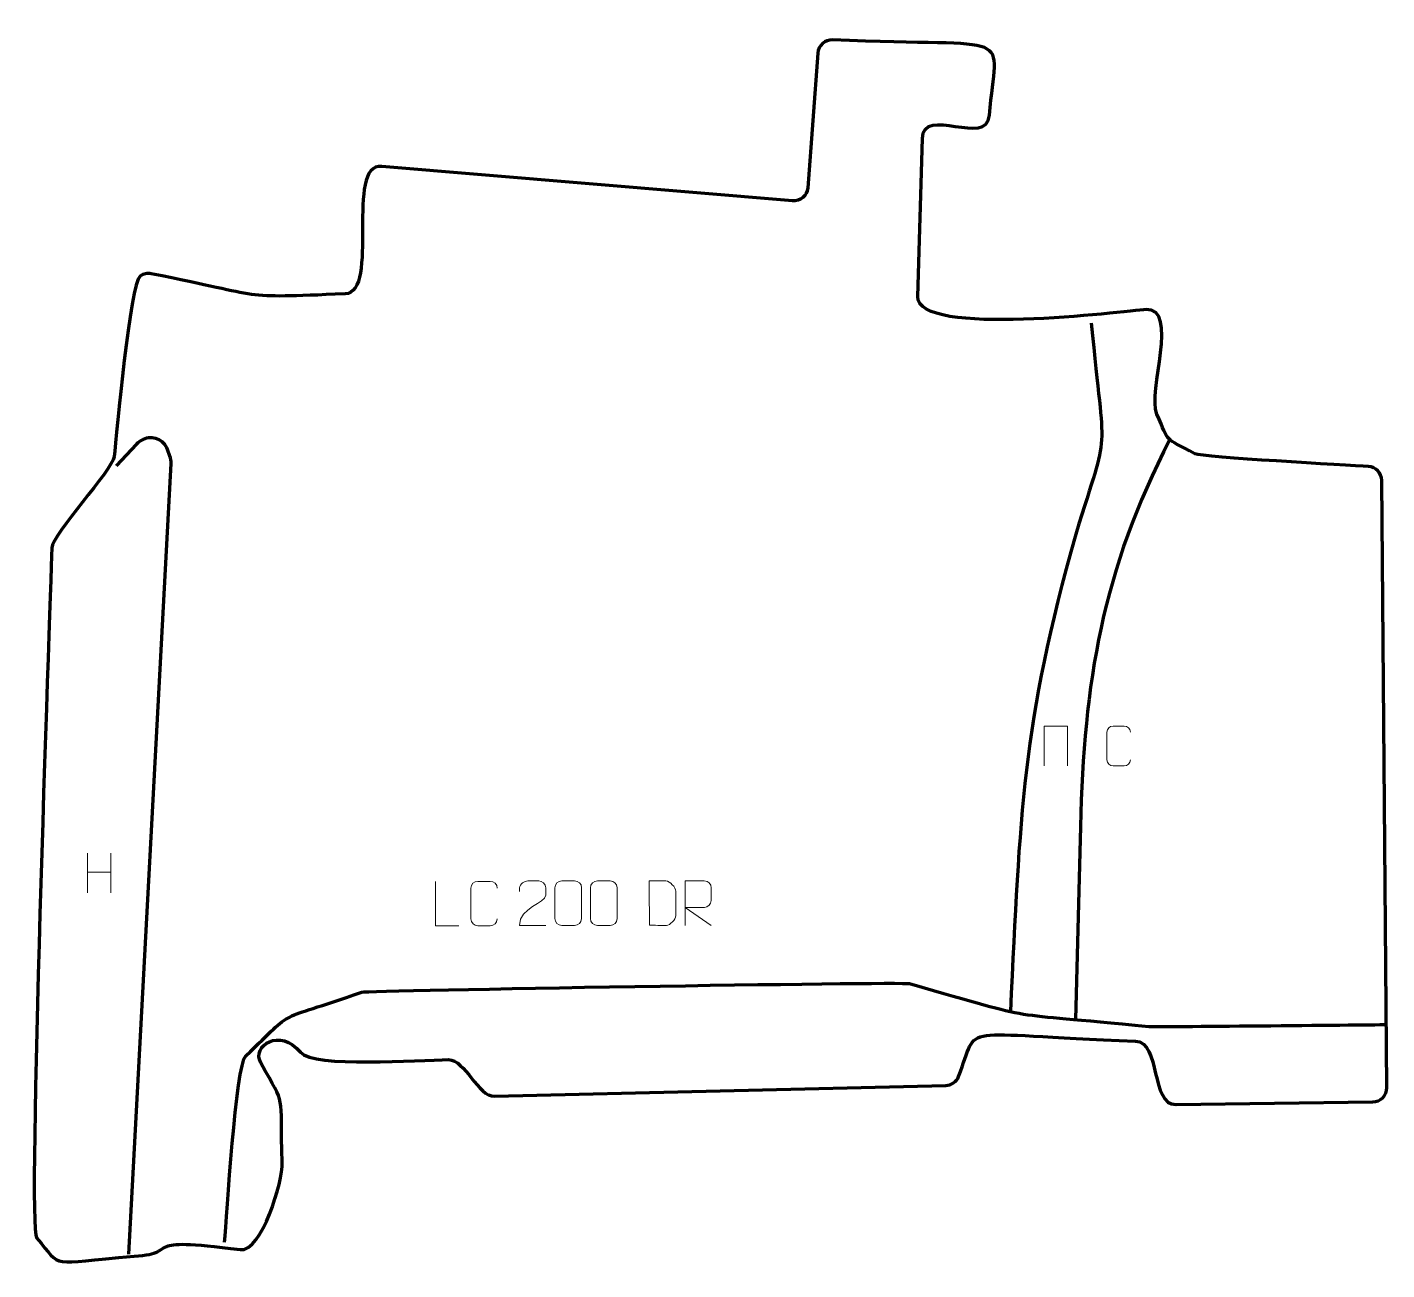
# Model space of a CAD drawing. Header units: millimetres. Extents: x -384 to 380, y -348 to 350.
import ezdxf

# ---------------------------------------------------------------- set-up
doc = ezdxf.new("R2010")
doc.units = ezdxf.units.MM
doc.header["$MEASUREMENT"] = 0
doc.layers.add('layer 1', color=7, linetype='Continuous')
doc.layers.add('layer 2', color=7, linetype='Continuous')

msp = doc.modelspace()

# ---------------------------------------------------------------- linework, layer by layer
at = {"layer": 'layer 1', "color": 230, "lineweight": 200}
msp.add_open_spline([(-314.2174, 211.9713), (-247.4524, 198.7692), (-267.2197, 197.9987), (-205.3257, 200.6439), (-205.3257, 200.6439), (-185.4928, 201.4915), (-205.9075, 274.0214), (-184.6964, 272.2386), (-184.6964, 272.2386), (-184.6964, 272.2386), (46.0237, 252.8473), (46.0237, 252.8473), (46.0237, 252.8473), (50.4632, 252.4741), (54.3428, 255.7851), (54.6719, 260.2282), (54.6719, 260.2282), (54.6719, 260.2282), (60.2755, 335.8778), (60.2755, 335.8778), (60.2755, 335.8778), (60.5945, 340.1846), (64.2805, 343.4639), (68.5951, 343.2795), (68.5951, 343.2795), (174.4051, 338.7575), (160.8158, 350.4694), (156.7649, 300.9568), (156.7649, 300.9568), (155.2897, 282.9258), (119.5542, 306.657), (119.0232, 288.0036), (119.0232, 288.0036), (119.0232, 288.0036), (116.4961, 199.1969), (116.4961, 199.1969), (116.4961, 199.1969), (115.8265, 175.6669), (232.7515, 190.9954), (244.7397, 191.8376), (244.7397, 191.8376), (263.683, 193.1684), (245.4749, 145.5523), (250.8457, 133.1324), (250.8457, 133.1324), (258.194, 116.1394), (254.1008, 120.7563), (272.2273, 110.7871), (272.2273, 110.7871), (275.9177, 108.7574), (358.3858, 104.3826), (369.664, 103.6431), (369.664, 103.6431), (373.8542, 103.3683), (377.1054, 99.9259), (377.1403, 95.7268), (377.1403, 95.7268), (377.1403, 95.7268), (379.9757, -245.3324), (379.9757, -245.3324), (379.9757, -245.3324), (380.0122, -249.7236), (376.4758, -253.3384), (372.0849, -253.3982), (372.0849, -253.3982), (372.0849, -253.3982), (261.564, -254.9018), (261.564, -254.9018), (261.564, -254.9018), (247.0683, -255.099), (253.0465, -219.7216), (238.8952, -219.223), (238.8952, -219.223), (135.5757, -215.5827), (151.6744, -207.9242), (139.4167, -239.0395), (139.4167, -239.0395), (138.2124, -242.0965), (135.4517, -244.0254), (132.167, -244.1049), (132.167, -244.1049), (132.167, -244.1049), (-121.3113, -250.2375), (-121.3113, -250.2375), (-121.3113, -250.2375), (-130.6884, -250.4644), (-137.9164, -229.5172), (-147.2456, -229.6251), (-147.2456, -229.6251), (-163.9152, -229.8179), (-223.0685, -234.3446), (-230.3898, -225.4216), (-230.3898, -225.4216), (-241.7802, -211.5396), (-258.163, -221.6854), (-252.705, -231.4569), (-252.705, -231.4569), (-237.9117, -257.9417), (-242.242, -245.5429), (-240.6018, -287.4925), (-240.6018, -287.4925), (-240.1991, -297.7912), (-252.2154, -337.9582), (-264.334, -336.39), (-264.334, -336.39), (-323.6747, -328.7109), (-295.12, -337.9212), (-323.8581, -340.1306), (-323.8581, -340.1306), (-373.1462, -343.9199), (-363.5661, -347.7069), (-378.7279, -329.7019), (-378.7279, -329.7019), (-383.9588, -323.4901), (-371.2013, 20.2337), (-370.1745, 57.868), (-370.1745, 57.868), (-369.9701, 65.3592), (-336.0118, 101.7602), (-335.1394, 109.089), (-335.1394, 109.089), (-333.587, 122.1304), (-326.3264, 206.3396), (-320.473, 210.5944), (-320.473, 210.5944), (-318.6039, 211.953), (-316.4843, 212.4196), (-314.2174, 211.9713)], degree=3, knots=[0, 0, 0, 0, 0.03030303, 0.03030303, 0.03030303, 0.03030303, 0.06060606, 0.06060606, 0.06060606, 0.06060606, 0.09090909, 0.09090909, 0.09090909, 0.09090909, 0.12121212, 0.12121212, 0.12121212, 0.12121212, 0.15151515, 0.15151515, 0.15151515, 0.15151515, 0.18181818, 0.18181818, 0.18181818, 0.18181818, 0.21212121, 0.21212121, 0.21212121, 0.21212121, 0.24242424, 0.24242424, 0.24242424, 0.24242424, 0.27272727, 0.27272727, 0.27272727, 0.27272727, 0.3030303, 0.3030303, 0.3030303, 0.3030303, 0.33333333, 0.33333333, 0.33333333, 0.33333333, 0.36363636, 0.36363636, 0.36363636, 0.36363636, 0.39393939, 0.39393939, 0.39393939, 0.39393939, 0.42424242, 0.42424242, 0.42424242, 0.42424242, 0.45454545, 0.45454545, 0.45454545, 0.45454545, 0.48484848, 0.48484848, 0.48484848, 0.48484848, 0.51515152, 0.51515152, 0.51515152, 0.51515152, 0.54545455, 0.54545455, 0.54545455, 0.54545455, 0.57575758, 0.57575758, 0.57575758, 0.57575758, 0.60606061, 0.60606061, 0.60606061, 0.60606061, 0.63636364, 0.63636364, 0.63636364, 0.63636364, 0.66666667, 0.66666667, 0.66666667, 0.66666667, 0.6969697, 0.6969697, 0.6969697, 0.6969697, 0.72727273, 0.72727273, 0.72727273, 0.72727273, 0.75757576, 0.75757576, 0.75757576, 0.75757576, 0.78787879, 0.78787879, 0.78787879, 0.78787879, 0.81818182, 0.81818182, 0.81818182, 0.81818182, 0.84848485, 0.84848485, 0.84848485, 0.84848485, 0.87878788, 0.87878788, 0.87878788, 0.87878788, 0.90909091, 0.90909091, 0.90909091, 0.90909091, 0.93939394, 0.93939394, 0.93939394, 0.93939394, 1, 1, 1, 1], dxfattribs=at)
at = {"layer": 'layer 1', "color": 250, "lineweight": 9}
for points, knots in [([(187.4177, -64.5427), (187.4177, -64.5427), (187.4177, -42.1924), (187.4177, -42.1924), (187.4177, -42.1924), (187.4177, -42.1924), (200.5361, -42.1924), (200.5361, -42.1924), (200.5361, -42.1924), (200.5361, -42.1924), (200.5361, -64.5427), (200.5361, -64.5427)], [0, 0, 0, 0, 0.25, 0.25, 0.25, 0.25, 0.5, 0.5, 0.5, 0.5, 1, 1, 1, 1]), ([(235.9989, -61.123), (235.8737, -63.204), (234.3715, -64.5292), (232.4478, -64.5388), (232.4478, -64.5388), (230.3592, -64.5386), (228.2706, -64.5386), (226.1822, -64.5388), (226.1822, -64.5388), (224.4581, -64.6333), (222.6917, -62.9454), (222.7017, -61.1386), (222.7017, -61.1386), (222.7021, -55.9704), (222.7021, -50.8026), (222.7017, -45.6353), (222.7017, -45.6353), (222.7055, -43.7202), (224.27, -42.1803), (226.1979, -42.1924), (226.1979, -42.1924), (228.2809, -42.1924), (230.3644, -42.1924), (232.4478, -42.1924), (232.4478, -42.1924), (234.1913, -42.1606), (235.975, -43.4965), (235.9989, -45.6799)], [0, 0, 0, 0, 0.125, 0.125, 0.125, 0.125, 0.25, 0.25, 0.25, 0.25, 0.375, 0.375, 0.375, 0.375, 0.5, 0.5, 0.5, 0.5, 0.625, 0.625, 0.625, 0.625, 0.75, 0.75, 0.75, 0.75, 1, 1, 1, 1]), ([(-141.5108, -154.3932), (-141.5108, -154.3932), (-154.4599, -154.3932), (-154.4599, -154.3932), (-154.4599, -154.3932), (-154.4599, -154.3932), (-154.4599, -129.4396), (-154.4599, -129.4396)], [0, 0, 0, 0, 0.33333333, 0.33333333, 0.33333333, 0.33333333, 1, 1, 1, 1]), ([(-119.8021, -150.5751), (-119.9419, -152.8985), (-121.6191, -154.3781), (-123.7668, -154.3889), (-123.7668, -154.3889), (-126.0987, -154.3885), (-128.4306, -154.3885), (-130.7621, -154.3889), (-130.7621, -154.3889), (-132.6871, -154.4943), (-134.6592, -152.6098), (-134.648, -150.5925), (-134.648, -150.5925), (-134.6476, -144.8224), (-134.6476, -139.0527), (-134.648, -133.2834), (-134.648, -133.2834), (-134.6438, -131.1453), (-132.8971, -129.4261), (-130.7447, -129.4396), (-130.7447, -129.4396), (-128.419, -129.4396), (-126.0929, -129.4396), (-123.7668, -129.4396), (-123.7668, -129.4396), (-121.8202, -129.4041), (-119.8288, -130.8956), (-119.8021, -133.3332)], [0, 0, 0, 0, 0.125, 0.125, 0.125, 0.125, 0.25, 0.25, 0.25, 0.25, 0.375, 0.375, 0.375, 0.375, 0.5, 0.5, 0.5, 0.5, 0.625, 0.625, 0.625, 0.625, 0.75, 0.75, 0.75, 0.75, 1, 1, 1, 1]), ([(-92.5838, -154.1884), (-97.4982, -154.1881), (-102.4126, -154.1881), (-107.3267, -154.1884), (-107.3267, -154.1884), (-107.3267, -144.2561), (-92.6757, -141.6149), (-92.5838, -137.3046), (-92.5838, -137.3046), (-92.5841, -135.8805), (-92.5841, -134.4568), (-92.5838, -133.0335), (-92.5838, -133.0335), (-92.6007, -130.9564), (-94.7235, -129.2315), (-96.3945, -129.2143), (-96.3945, -129.2143), (-98.4677, -129.2147), (-100.5406, -129.2147), (-102.613, -129.2143), (-102.613, -129.2143), (-104.4351, -129.1978), (-107.2598, -130.9899), (-107.3267, -133.0834), (-107.3267, -133.0834), (-107.3267, -133.0834), (-107.3267, -135.1382), (-107.3267, -135.1382)], [0, 0, 0, 0, 0.125, 0.125, 0.125, 0.125, 0.25, 0.25, 0.25, 0.25, 0.375, 0.375, 0.375, 0.375, 0.5, 0.5, 0.5, 0.5, 0.625, 0.625, 0.625, 0.625, 0.75, 0.75, 0.75, 0.75, 1, 1, 1, 1]), ([(-83.5359, -129.202), (-81.1697, -129.202), (-78.8033, -129.202), (-76.4368, -129.202), (-76.4368, -129.202), (-74.4563, -129.1664), (-72.4303, -130.6607), (-72.4032, -133.1028), (-72.4032, -133.1028), (-72.4036, -138.8602), (-72.4036, -144.618), (-72.4032, -150.3762), (-72.4032, -150.3762), (-72.5453, -152.7038), (-74.2517, -154.1861), (-76.4368, -154.1969), (-76.4368, -154.1969), (-78.8092, -154.1964), (-81.1816, -154.1964), (-83.5536, -154.1969), (-83.5536, -154.1969), (-85.5121, -154.3025), (-87.5184, -152.4146), (-87.5071, -150.3936), (-87.5071, -150.3936), (-87.5067, -144.613), (-87.5067, -138.8327), (-87.5071, -133.0529), (-87.5071, -133.0529), (-87.5028, -130.9109), (-85.7257, -129.1884), (-83.5359, -129.202)], [0, 0, 0, 0, 0.11111111, 0.11111111, 0.11111111, 0.11111111, 0.22222222, 0.22222222, 0.22222222, 0.22222222, 0.33333333, 0.33333333, 0.33333333, 0.33333333, 0.44444444, 0.44444444, 0.44444444, 0.44444444, 0.55555556, 0.55555556, 0.55555556, 0.55555556, 0.66666667, 0.66666667, 0.66666667, 0.66666667, 0.77777778, 0.77777778, 0.77777778, 0.77777778, 1, 1, 1, 1]), ([(-63.5359, -129.202), (-61.1697, -129.202), (-58.8033, -129.202), (-56.4368, -129.202), (-56.4368, -129.202), (-54.4563, -129.1664), (-52.4303, -130.6607), (-52.4032, -133.1028), (-52.4032, -133.1028), (-52.4036, -138.8602), (-52.4036, -144.618), (-52.4032, -150.3762), (-52.4032, -150.3762), (-52.5453, -152.7038), (-54.2517, -154.1861), (-56.4368, -154.1969), (-56.4368, -154.1969), (-58.8092, -154.1964), (-61.1816, -154.1964), (-63.5536, -154.1969), (-63.5536, -154.1969), (-65.5121, -154.3025), (-67.5184, -152.4146), (-67.5071, -150.3936), (-67.5071, -150.3936), (-67.5067, -144.613), (-67.5067, -138.8327), (-67.5071, -133.0529), (-67.5071, -133.0529), (-67.5028, -130.9109), (-65.7257, -129.1884), (-63.5359, -129.202)], [0, 0, 0, 0, 0.11111111, 0.11111111, 0.11111111, 0.11111111, 0.22222222, 0.22222222, 0.22222222, 0.22222222, 0.33333333, 0.33333333, 0.33333333, 0.33333333, 0.44444444, 0.44444444, 0.44444444, 0.44444444, 0.55555556, 0.55555556, 0.55555556, 0.55555556, 0.66666667, 0.66666667, 0.66666667, 0.66666667, 0.77777778, 0.77777778, 0.77777778, 0.77777778, 1, 1, 1, 1]), ([(-34.3474, -154.1499), (-32.0156, -154.1495), (-27.0654, -154.1735), (-24.7339, -154.1738), (-24.7339, -154.1738), (-22.8089, -154.2792), (-19.4903, -150.7376), (-19.5015, -148.7203), (-19.5015, -148.7203), (-19.5019, -142.9502), (-19.5019, -140.7805), (-19.5015, -135.0112), (-19.5015, -135.0112), (-19.5058, -132.8731), (-22.8803, -129.213), (-25.0327, -129.2265), (-25.0327, -129.2265), (-27.3584, -129.2265), (-32.0827, -129.2265), (-34.4088, -129.2265), (-34.4088, -129.2265), (-34.4084, -134.9734), (-34.3471, -148.4026), (-34.3474, -154.1499)], [0, 0, 0, 0, 0.14285714, 0.14285714, 0.14285714, 0.14285714, 0.28571429, 0.28571429, 0.28571429, 0.28571429, 0.42857143, 0.42857143, 0.42857143, 0.42857143, 0.57142857, 0.57142857, 0.57142857, 0.57142857, 0.71428571, 0.71428571, 0.71428571, 0.71428571, 1, 1, 1, 1]), ([(-14.2872, -154.178), (-14.2872, -154.178), (-14.2872, -129.2245), (-14.2872, -129.2245), (-14.2872, -129.2245), (-10.6924, -129.2245), (-7.0969, -129.2245), (-3.5017, -129.2245), (-3.5017, -129.2245), (-1.1764, -129.2622), (0.3809, -130.7521), (0.3768, -133.1185), (0.3768, -133.1185), (0.3765, -135.1541), (0.3765, -138.2135), (0.3768, -140.2495), (0.3768, -140.2495), (0.3704, -142.125), (-1.4419, -144.0668), (-3.4514, -144.0859), (-3.4514, -144.0859), (-3.4514, -144.0859), (-14.2872, -144.0859), (-14.2872, -144.0859), (-14.2872, -144.0859), (-14.2872, -144.0859), (0.3676, -154.178), (0.3676, -154.178)], [0, 0, 0, 0, 0.125, 0.125, 0.125, 0.125, 0.25, 0.25, 0.25, 0.25, 0.375, 0.375, 0.375, 0.375, 0.5, 0.5, 0.5, 0.5, 0.625, 0.625, 0.625, 0.625, 0.75, 0.75, 0.75, 0.75, 1, 1, 1, 1])]:
    msp.add_open_spline(points, degree=3, knots=knots, dxfattribs=at)
for points in [[(-350.0141, -113.6333), (-350.0141, -113.6333), (-350.0141, -135.826), (-350.0141, -135.826)], [(-336.8984, -113.6333), (-336.8984, -113.6333), (-336.8984, -135.9836), (-336.8984, -135.9836)], [(-349.9966, -124.2757), (-349.9966, -124.2757), (-336.8984, -124.2757), (-336.8984, -124.2757)]]:
    msp.add_open_spline(points, degree=3, dxfattribs=at)
at = {"layer": 'layer 2', "color": 142, "lineweight": 200}
for points, knots in [([(213.9639, 184.4177), (221.4428, 103.7536), (224.7441, 129.383), (205.2857, 65.6725), (205.2857, 65.6725), (174.706, -41.584), (174.0531, -91.3561), (168.5074, -202.5845)], [0, 0, 0, 0, 0.33333333, 0.33333333, 0.33333333, 0.33333333, 1, 1, 1, 1]), ([(-326.9051, -338.937), (-326.9051, -338.937), (-303.1286, 105.3432), (-303.1286, 105.3432), (-303.1286, 105.3432), (-303.05, 106.8127), (-303.2144, 108.0859), (-303.723, 109.4667), (-303.723, 109.4667), (-303.723, 109.4667), (-305.1045, 113.2164), (-305.1045, 113.2164), (-305.1045, 113.2164), (-306.1152, 115.9598), (-308.0308, 117.9356), (-310.7414, 119.0311), (-310.7414, 119.0311), (-313.452, 120.1264), (-316.2026, 120.0359), (-318.8354, 118.7649), (-318.8354, 118.7649), (-318.8354, 118.7649), (-319.5147, 118.437), (-319.5147, 118.437), (-319.5147, 118.437), (-320.6763, 117.8762), (-321.5803, 117.2119), (-322.4625, 116.2709), (-322.4625, 116.2709), (-322.4625, 116.2709), (-333.8901, 104.0815), (-333.8901, 104.0815)], [0, 0, 0, 0, 0.11111111, 0.11111111, 0.11111111, 0.11111111, 0.22222222, 0.22222222, 0.22222222, 0.22222222, 0.33333333, 0.33333333, 0.33333333, 0.33333333, 0.44444444, 0.44444444, 0.44444444, 0.44444444, 0.55555556, 0.55555556, 0.55555556, 0.55555556, 0.66666667, 0.66666667, 0.66666667, 0.66666667, 0.77777778, 0.77777778, 0.77777778, 0.77777778, 1, 1, 1, 1]), ([(258.107, 118.7516), (219.9672, 45.3031), (209.8899, -17.524), (207.8062, -98.7236), (207.8062, -98.7236), (207.8062, -98.7236), (205.0252, -207.0965), (205.0252, -207.0965)], [0, 0, 0, 0, 0.33333333, 0.33333333, 0.33333333, 0.33333333, 1, 1, 1, 1]), ([(-273.0623, -332.1133), (-271.7829, -318.0984), (-266.8414, -233.072), (-261.07, -227.5067), (-261.07, -227.5067), (-231.8152, -199.2964), (-246.2785, -209.4252), (-195.8594, -191.684), (-195.8594, -191.684), (-193.2601, -190.7694), (107.9134, -185.7511), (111.9038, -186.8954), (111.9038, -186.8954), (189.5332, -209.1568), (160.1735, -202.1959), (246.2429, -210.9839), (246.2429, -210.9839), (248.9857, -211.264), (366.261, -210.0468), (379.6815, -209.9352)], [0, 0, 0, 0, 0.16666667, 0.16666667, 0.16666667, 0.16666667, 0.33333333, 0.33333333, 0.33333333, 0.33333333, 0.5, 0.5, 0.5, 0.5, 0.66666667, 0.66666667, 0.66666667, 0.66666667, 1, 1, 1, 1])]:
    msp.add_open_spline(points, degree=3, knots=knots, dxfattribs=at)

doc.saveas('drawing.dxf')
